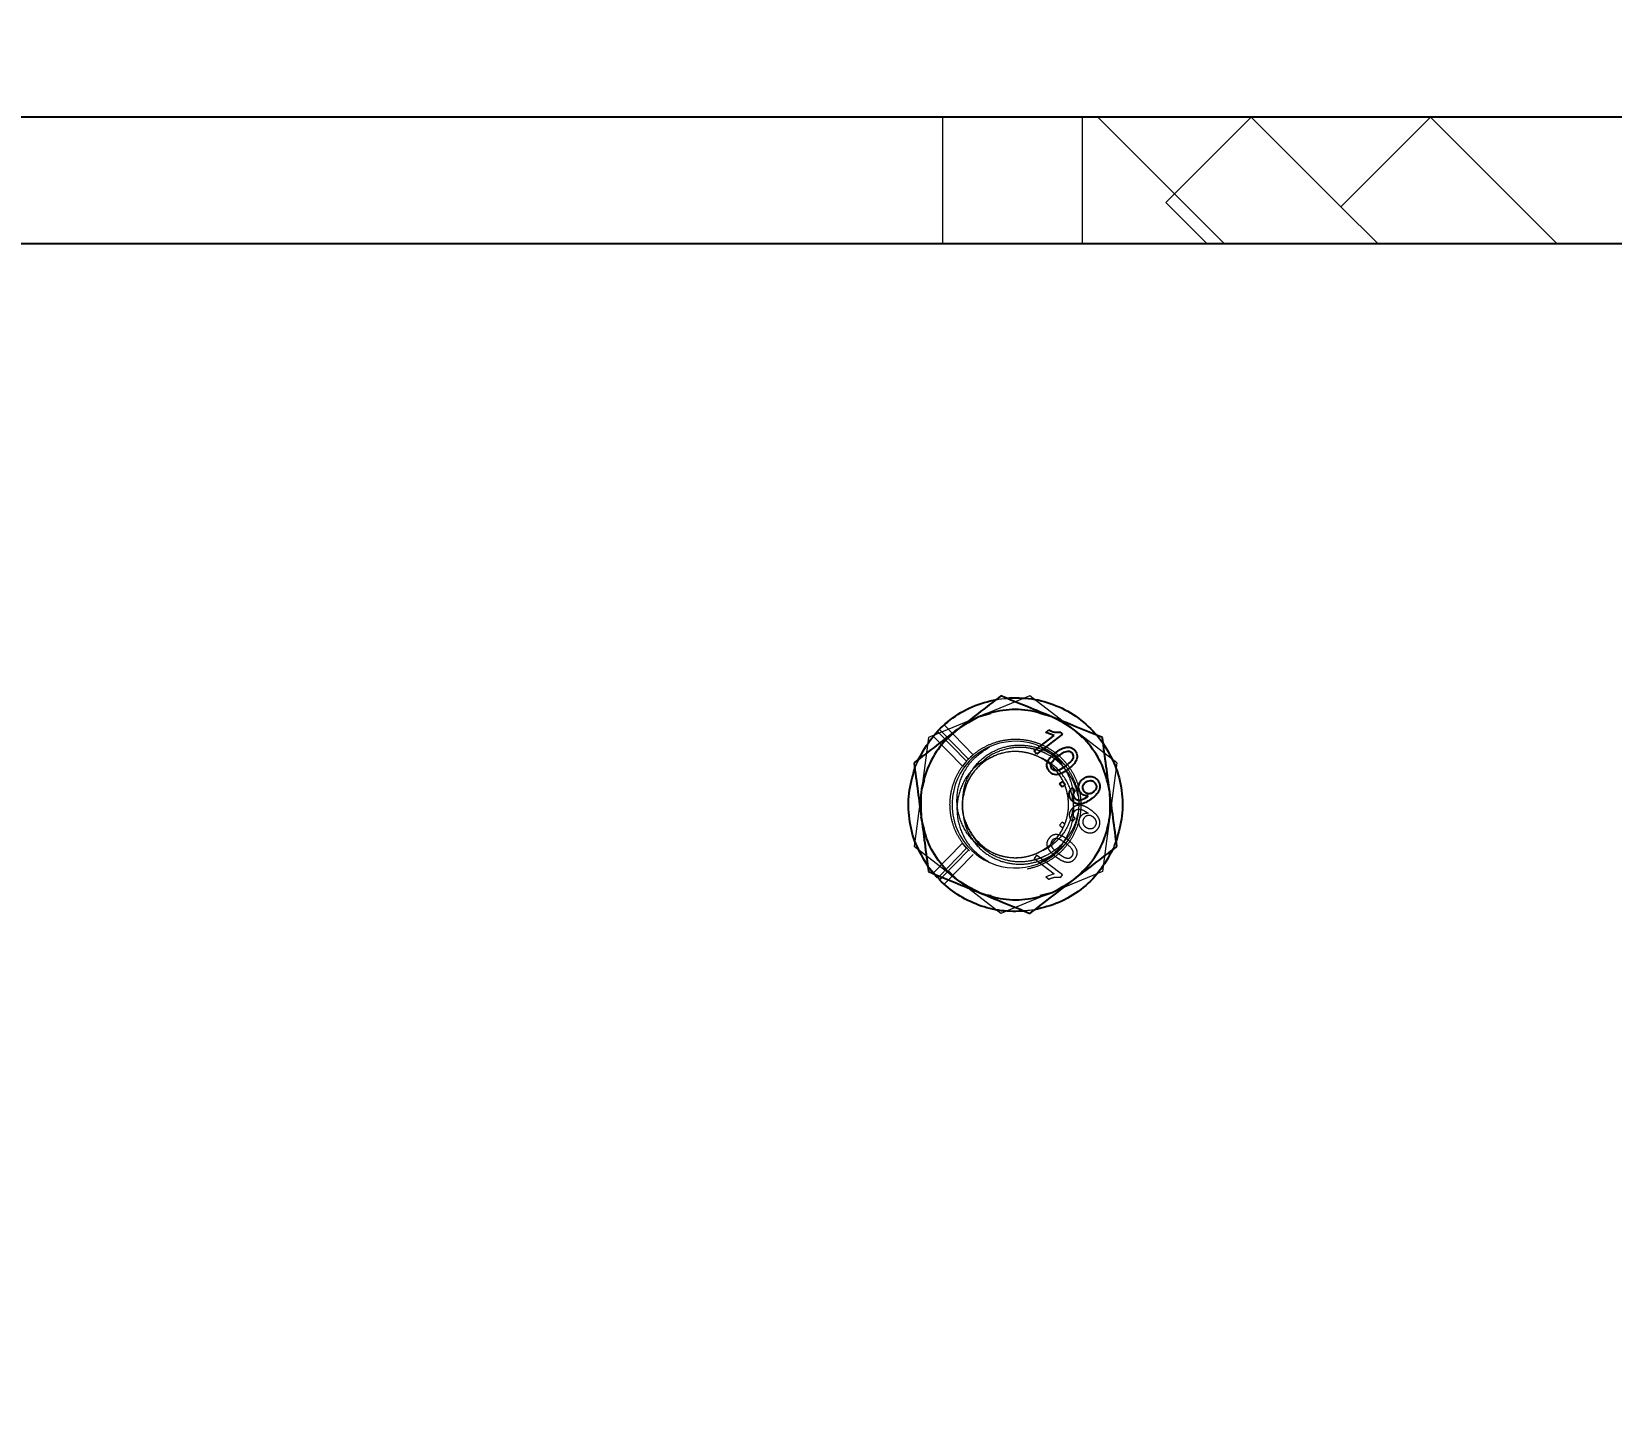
# Model space of a CAD drawing. Header units: millimetres. Extents: x 861 to 27901, y 673 to 17923.
# Drawn here: x 10244.9 to 10442.6, y 6956.2 to 7128.1 of the extents above; entities that cross this region are included whole.
import ezdxf

# ---------------------------------------------------------------- set-up
doc = ezdxf.new("R2010")
doc.units = ezdxf.units.MM
doc.header["$LTSCALE"] = 33.3
doc.linetypes.add('HIDDEN', pattern=[1.905, 1.27, -0.635])
doc.layers.add('CAPA_1', color=7, linetype='Continuous')
doc.styles.add('SLDTEXTSTYLE0', font='TXT', dxfattribs={"width": 0.75})
doc.dimstyles.new('SLDDIMSTYLE0', dxfattribs={"dimtxt": 66.6, "dimasz": 66.6, "dimexe": 0, "dimexo": 0.0625, "dimgap": 16.65, "dimtad": 2, "dimdec": 0, "dimlfac": 1.261261, "dimrnd": 1e-09, "dimzin": 12, "dimdsep": 46, "dimtxsty": 'SLDTEXTSTYLE0', "dimsah": 1, "dimcen": 0.09, "dimadec": 0, "dimazin": 3, "dimtfac": 1, "dimtdec": 0, "dimtofl": 0, "dimtmove": 0, "dimatfit": 3, "dimfxl": 1, "dimfrac": 2, "dimtolj": 1, "dimtzin": 12, "dimarcsym": 0})

# ---------------------------------------------------------------- blocks, each defined once
blk = doc.blocks.new('_D_14')
at = {"layer": 'CAPA_1', "transparency": 16777216}
for p, q in [((9780.88, 6954.54), (9780.88, 7862.55)), ((10855.14, 5883.49), (10855.14, 7862.55)), ((9780.88, 7829.25), (10855.14, 7829.25))]:
    blk.add_line(p, q, dxfattribs=at)
for points in [[(9780.88, 7829.25), (9847.48, 7819.01), (9847.48, 7839.5)], [(10855.14, 7829.25), (10788.54, 7839.5), (10788.54, 7819.01)]]:
    blk.add_solid(points, dxfattribs=at)
at = {"layer": 'CAPA_1', "transparency": 16777216, "insert": (10219.59, 7915.1), "char_height": 66.6, "attachment_point": 1, "style": 'SLDTEXTSTYLE0'}
blk.add_mtext('1355', dxfattribs=at)

msp = doc.modelspace()

# ---------------------------------------------------------------- linework, layer by layer
at = {"color": 7, "linetype": 'Continuous', "lineweight": 25}
for p, q in [((10899.41, 7117.37), (10066.31, 7117.37)), ((10629.24, 7101.52), (10082.17, 7101.52)), ((10370.32, 7038.08), (10372.83, 7040.01)), ((10373.86, 7040.15), (10370.64, 7037.67)), ((10371.78, 7040.39), (10372.16, 7040.69)), ((10372.83, 7040.01), (10371.78, 7040.39)), ((10373.66, 7040.42), (10373.86, 7040.15)), ((10370.64, 7037.67), (10370.32, 7038.08)), ((10373.5, 7033.94), (10373.92, 7034.26)), ((10373.82, 7033.53), (10373.5, 7033.94)), ((10374.23, 7033.85), (10373.82, 7033.53)), ((10373.92, 7034.26), (10374.23, 7033.85)), ((10375.12, 7033.47), (10375.48, 7033.09)), ((10377.03, 7032.37), (10377.11, 7032.44)), ((10358.24, 7022.18), (10357.71, 7022.78)), ((10358.24, 7022.18), (10358.47, 7022.41)), ((10358.48, 7021.93), (10358.81, 7022.27))]:
    msp.add_line(p, q, dxfattribs=at)
at = {"color": 1, "linetype": 'HIDDEN', "lineweight": 18}
for p, q in [((10358.88, 7117.37), (10358.88, 7101.52)), ((10376.32, 7117.37), (10376.32, 7101.52)), ((10378.3, 7117.37), (10394.16, 7101.52)), ((10397.5, 7117.37), (10386.82, 7106.69)), ((10408.71, 7106.16), (10397.5, 7117.37)), ((10408.71, 7106.16), (10419.93, 7117.37)), ((10435.78, 7101.52), (10419.93, 7117.37)), ((10386.82, 7106.69), (10392, 7101.52)), ((10413.36, 7101.52), (10408.71, 7106.16)), ((10369.81, 7044.96), (10357.11, 7039.73)), ((10365.02, 7044.34), (10365.89, 7044.56)), ((10365.61, 7044.52), (10366.85, 7044.69)), ((10366.15, 7044.59), (10367.49, 7044.67)), ((10380.69, 7036.58), (10369.81, 7044.96)), ((10359.06, 7041.32), (10359.53, 7041.66)), ((10363.46, 7042.34), (10362.1, 7041.56)), ((10363.46, 7042.34), (10364.94, 7042.74)), ((10371.05, 7042.74), (10372.54, 7042.33)), ((10357.11, 7039.73), (10355.3, 7026.11)), ((10357.71, 7039.92), (10361.37, 7036.17)), ((10357.87, 7040.04), (10358.24, 7040.52)), ((10358.24, 7040.52), (10361.88, 7036.8)), ((10358.48, 7040.76), (10359.06, 7041.32)), ((10362.11, 7037.04), (10358.48, 7040.76)), ((10362.69, 7037.59), (10359.06, 7041.32)), ((10360.66, 7040.68), (10359.66, 7039.69)), ((10375.25, 7040.77), (10376.33, 7039.69)), ((10378, 7040.2), (10379.11, 7038.75)), ((10378.21, 7040), (10378.97, 7039.01)), ((10355.57, 7036.29), (10356.2, 7037.56)), ((10362.69, 7037.59), (10362.11, 7037.04)), ((10362.83, 7037.69), (10362.69, 7037.59)), ((10365.61, 7037.55), (10365.45, 7037.47)), ((10355.26, 7035.31), (10355.48, 7036.07)), ((10355.39, 7035.87), (10355.87, 7037.02)), ((10361.88, 7036.8), (10361.38, 7036.12)), ((10380.69, 7036.58), (10378.88, 7022.97)), ((10356.6, 7034.4), (10356.21, 7032.92)), ((10379.38, 7034.4), (10379.78, 7032.9)), ((10356.6, 7028.3), (10356.21, 7029.8)), ((10375.65, 7029.44), (10375.85, 7030.32)), ((10377.03, 7030.32), (10377.11, 7030.26)), ((10379.78, 7029.78), (10379.38, 7028.3)), ((10373.82, 7029.17), (10373.5, 7028.76)), ((10373.5, 7028.76), (10373.92, 7028.44)), ((10374.23, 7028.85), (10373.82, 7029.17)), ((10375.12, 7029.23), (10375.48, 7029.61)), ((10366.18, 7017.74), (10355.3, 7026.11)), ((10357.71, 7022.78), (10361.37, 7026.53)), ((10358.47, 7022.41), (10361.88, 7025.9)), ((10361.34, 7026.58), (10362.23, 7025.55)), ((10361.88, 7025.9), (10361.37, 7026.53)), ((10362.62, 7027.52), (10363, 7027)), ((10380.22, 7025.92), (10379.79, 7025.15)), ((10380.59, 7026.83), (10380.12, 7025.67)), ((10380.74, 7027.45), (10380.32, 7026.16)), ((10358.55, 7021.88), (10356.99, 7023.73)), ((10362.11, 7025.65), (10358.81, 7022.27)), ((10362.69, 7025.1), (10359.06, 7021.38)), ((10370.64, 7025.03), (10370.32, 7024.62)), ((10370.32, 7024.62), (10372.83, 7022.68)), ((10373.86, 7022.55), (10370.64, 7025.03)), ((10357.71, 7022.78), (10357.02, 7023.69)), ((10360.74, 7021.92), (10359.66, 7023.01)), ((10378.88, 7022.97), (10366.18, 7017.74)), ((10372.83, 7022.68), (10371.78, 7022.3)), ((10371.78, 7022.3), (10372.16, 7022.01)), ((10373.66, 7022.28), (10373.86, 7022.55)), ((10372.53, 7020.35), (10371.05, 7019.96)), ((10370.45, 7018.2), (10368.62, 7018.02)), ((10370.38, 7018.18), (10369.14, 7018.01))]:
    msp.add_line(p, q, dxfattribs=at)
msp.add_arc((10367.99, 7031.35), 7.93, 37.5876, 307.5876, dxfattribs=at)
at = {"color": 7, "linetype": 'Continuous', "lineweight": 25}
for points in [[(10355.87, 7037.02), (10356.39, 7037.96), (10357.42, 7039.82), (10359.76, 7042.05), (10362.51, 7043.74), (10364.58, 7044.26), (10365.61, 7044.52)], [(10366.85, 7044.69), (10367.91, 7044.71), (10370.05, 7044.74), (10373.14, 7043.83), (10375.98, 7042.3), (10377.47, 7040.77), (10378.21, 7040)], [(10372.53, 7042.34), (10371.54, 7042.67), (10369.56, 7043.31), (10366.41, 7043.26), (10363.35, 7042.49), (10361.61, 7041.34), (10360.74, 7040.77)], [(10379.78, 7032.92), (10379.57, 7033.94), (10379.14, 7035.98), (10377.51, 7038.68), (10375.32, 7040.94), (10373.46, 7041.87), (10372.53, 7042.34)], [(10360.74, 7040.77), (10359.96, 7040.08), (10358.41, 7038.69), (10356.89, 7035.93), (10356.03, 7032.9), (10356.15, 7030.82), (10356.21, 7029.78)], [(10378.97, 7039.01), (10379.52, 7038.1), (10380.62, 7036.27), (10381.37, 7033.13), (10381.47, 7029.91), (10380.89, 7027.85), (10380.59, 7026.83)], [(10357.02, 7023.69), (10356.47, 7024.6), (10355.37, 7026.43), (10354.61, 7029.57), (10354.52, 7032.79), (10355.1, 7034.84), (10355.39, 7035.87)], [(10375.25, 7021.92), (10376.02, 7022.62), (10377.57, 7024.01), (10379.1, 7026.77), (10379.96, 7029.8), (10379.84, 7031.88), (10379.78, 7032.92)], [(10363.46, 7020.35), (10362.53, 7020.82), (10360.67, 7021.76), (10358.47, 7024.02), (10356.85, 7026.72), (10356.42, 7028.76), (10356.21, 7029.78)], [(10380.12, 7025.67), (10379.6, 7024.74), (10378.57, 7022.87), (10376.23, 7020.65), (10373.48, 7018.96), (10371.41, 7018.44), (10370.38, 7018.18)], [(10369.14, 7018.01), (10368.16, 7017.99), (10366.2, 7017.94), (10363.34, 7018.7), (10360.67, 7019.98), (10359.21, 7021.28), (10358.48, 7021.93)], [(10363.46, 7020.35), (10364.45, 7020.03), (10366.43, 7019.38), (10369.58, 7019.44), (10372.64, 7020.21), (10374.38, 7021.35), (10375.25, 7021.92)]]:
    msp.add_open_spline(points, degree=3, dxfattribs=at)
for points, knots in [([(10366.18, 7044.96), (10365.23, 7044.23), (10363.44, 7042.86), (10361.6, 7041.44), (10360.74, 7040.77)], [0, 0, 0, 0, 0.5327709, 1, 1, 1, 1]), ([(10372.53, 7042.34), (10371.52, 7042.76), (10369.37, 7043.64), (10367.29, 7044.5), (10366.18, 7044.96)], [0, 0, 0, 0, 0.467229, 1, 1, 1, 1]), ([(10378.88, 7039.73), (10377.77, 7040.18), (10375.68, 7041.04), (10373.53, 7041.93), (10372.53, 7042.34)], [0, 0, 0, 0, 0.532771, 1, 1, 1, 1]), ([(10360.74, 7040.77), (10359.88, 7040.11), (10358.03, 7038.69), (10356.25, 7037.32), (10355.3, 7036.58)], [0, 0, 0, 0, 0.4672291, 1, 1, 1, 1]), ([(10372.16, 7040.69), (10372.4, 7040.58), (10372.88, 7040.38), (10373.4, 7040.4), (10373.66, 7040.42)], [0, 0, 0, 0, 0.500866, 1, 1, 1, 1]), ([(10379.78, 7032.92), (10379.64, 7034), (10379.33, 7036.3), (10379.03, 7038.54), (10378.88, 7039.73)], [0, 0, 0, 0, 0.467229, 1, 1, 1, 1]), ([(10371.94, 7036.52), (10372, 7036.66), (10372.1, 7036.93), (10372.47, 7037.39), (10372.8, 7037.67), (10373.02, 7037.86)], [0, 0, 0, 0, 0.249754, 0.499871, 1, 1, 1, 1]), ([(10373.02, 7037.86), (10373.21, 7037.99), (10373.58, 7038.26), (10374.12, 7038.51), (10374.58, 7038.57), (10374.92, 7038.51), (10375.23, 7038.34), (10375.38, 7038.17), (10375.46, 7038.08)], [0, 0, 0, 0, 0.2504817, 0.5003456, 0.6317049, 0.7502211, 0.8749867, 1, 1, 1, 1]), ([(10373.34, 7037.44), (10373.53, 7037.58), (10373.8, 7037.77), (10374.2, 7037.99), (10374.42, 7038.03), (10374.53, 7038.06)], [0, 0, 0, 0, 0.500372, 0.750515, 1, 1, 1, 1]), ([(10375.08, 7037.8), (10375.12, 7037.73), (10375.21, 7037.59), (10375.23, 7037.33), (10375.17, 7037.09), (10374.89, 7036.67), (10374.56, 7036.41), (10374.3, 7036.2)], [0, 0, 0, 0, 0.124745, 0.249484, 0.374471, 0.499648, 1, 1, 1, 1]), ([(10374.53, 7038.06), (10374.58, 7038.06), (10374.69, 7038.05), (10374.84, 7038), (10374.98, 7037.92), (10375.04, 7037.84), (10375.08, 7037.8)], [0, 0, 0, 0, 0.250158, 0.500156, 0.750032, 1, 1, 1, 1]), ([(10375.46, 7038.08), (10375.52, 7037.98), (10375.65, 7037.79), (10375.74, 7037.45), (10375.71, 7037.1), (10375.41, 7036.47), (10374.97, 7036.09), (10374.62, 7035.79)], [0, 0, 0, 0, 0.125373, 0.250644, 0.375698, 0.501113, 1, 1, 1, 1]), ([(10355.3, 7036.58), (10355.46, 7035.4), (10355.75, 7033.16), (10356.06, 7030.86), (10356.21, 7029.78)], [0, 0, 0, 0, 0.532771, 1, 1, 1, 1]), ([(10372.19, 7035.56), (10372.09, 7035.71), (10371.95, 7035.93), (10371.91, 7036.23), (10371.92, 7036.4), (10371.93, 7036.48), (10371.94, 7036.52)], [0, 0, 0, 0, 0.498795, 0.749148, 0.874576, 1, 1, 1, 1]), ([(10374.62, 7035.79), (10374.43, 7035.65), (10374.06, 7035.38), (10373.53, 7035.14), (10373.07, 7035.08), (10372.72, 7035.13), (10372.41, 7035.3), (10372.26, 7035.48), (10372.19, 7035.56)], [0, 0, 0, 0, 0.250476, 0.500347, 0.625768, 0.750176, 0.87497, 1, 1, 1, 1]), ([(10372.56, 7035.85), (10372.52, 7035.92), (10372.43, 7036.06), (10372.42, 7036.32), (10372.48, 7036.56), (10372.76, 7036.98), (10373.08, 7037.24), (10373.34, 7037.44)], [0, 0, 0, 0, 0.124696, 0.249462, 0.374432, 0.499637, 1, 1, 1, 1]), ([(10374.3, 7036.2), (10374.03, 7036), (10373.7, 7035.75), (10373.23, 7035.59), (10372.98, 7035.6), (10372.73, 7035.67), (10372.62, 7035.79), (10372.56, 7035.85)], [0, 0, 0, 0, 0.50041, 0.625613, 0.75058, 0.875344, 1, 1, 1, 1]), ([(10376.12, 7032.85), (10376.07, 7032.92), (10375.98, 7033.05), (10375.9, 7033.29), (10375.88, 7033.53), (10375.91, 7033.77), (10375.98, 7034.01), (10376.15, 7034.3), (10376.33, 7034.46), (10376.45, 7034.57)], [0, 0, 0, 0, 0.125074, 0.250064, 0.373261, 0.500199, 0.624296, 0.750369, 1, 1, 1, 1]), ([(10376.59, 7033.01), (10376.53, 7033.1), (10376.44, 7033.24), (10376.4, 7033.45), (10376.41, 7033.61), (10376.45, 7033.76), (10376.55, 7033.96), (10376.67, 7034.06), (10376.75, 7034.14)], [0, 0, 0, 0, 0.249521, 0.373851, 0.499889, 0.624096, 0.750315, 1, 1, 1, 1]), ([(10376.45, 7034.57), (10376.6, 7034.66), (10376.82, 7034.81), (10377.15, 7034.89), (10377.41, 7034.89), (10377.67, 7034.85), (10377.99, 7034.72), (10378.17, 7034.53), (10378.29, 7034.4)], [0, 0, 0, 0, 0.2498689, 0.3764535, 0.5003477, 0.6272386, 0.7508241, 1, 1, 1, 1]), ([(10376.75, 7034.14), (10376.85, 7034.2), (10377.04, 7034.33), (10377.33, 7034.37), (10377.55, 7034.34), (10377.77, 7034.26), (10377.88, 7034.14), (10377.96, 7034.05)], [0, 0, 0, 0, 0.2502504, 0.4998418, 0.6295763, 0.7506654, 1, 1, 1, 1]), ([(10378.29, 7034.4), (10378.35, 7034.31), (10378.47, 7034.12), (10378.56, 7033.79), (10378.56, 7033.45), (10378.43, 7033.01), (10378.09, 7032.55), (10377.74, 7032.27), (10377.57, 7032.13)], [0, 0, 0, 0, 0.125064, 0.25009, 0.37511, 0.500169, 0.749441, 1, 1, 1, 1]), ([(10377.96, 7034.05), (10378.02, 7033.96), (10378.11, 7033.82), (10378.13, 7033.6), (10378.11, 7033.44), (10378.06, 7033.28), (10377.94, 7033.1), (10377.82, 7032.99), (10377.74, 7032.92)], [0, 0, 0, 0, 0.2490169, 0.3721384, 0.4993655, 0.6235619, 0.7498927, 1, 1, 1, 1]), ([(10374.98, 7031.94), (10374.9, 7032.06), (10374.78, 7032.24), (10374.72, 7032.52), (10374.72, 7032.81), (10374.83, 7033.15), (10375.02, 7033.37), (10375.12, 7033.47)], [0, 0, 0, 0, 0.249859, 0.375718, 0.500481, 0.749846, 1, 1, 1, 1]), ([(10377.57, 7032.13), (10377.37, 7031.99), (10376.98, 7031.7), (10376.4, 7031.45), (10375.91, 7031.41), (10375.55, 7031.49), (10375.22, 7031.67), (10375.06, 7031.85), (10374.98, 7031.94)], [0, 0, 0, 0, 0.250485, 0.500119, 0.627899, 0.750092, 0.874994, 1, 1, 1, 1]), ([(10375.48, 7033.09), (10375.42, 7033.02), (10375.31, 7032.89), (10375.23, 7032.7), (10375.22, 7032.55), (10375.25, 7032.42), (10375.29, 7032.31), (10375.34, 7032.24), (10375.36, 7032.21)], [0, 0, 0, 0, 0.276477, 0.499318, 0.623718, 0.749496, 0.874756, 1, 1, 1, 1]), ([(10375.36, 7032.21), (10375.42, 7032.15), (10375.52, 7032.03), (10375.74, 7031.93), (10375.97, 7031.89), (10376.44, 7031.99), (10376.77, 7032.21), (10377.03, 7032.37)], [0, 0, 0, 0, 0.125207, 0.25031, 0.375339, 0.50062, 1, 1, 1, 1]), ([(10377.11, 7032.44), (10377.02, 7032.43), (10376.83, 7032.43), (10376.56, 7032.51), (10376.31, 7032.64), (10376.18, 7032.78), (10376.12, 7032.85)], [0, 0, 0, 0, 0.248943, 0.49945, 0.750285, 1, 1, 1, 1]), ([(10377.74, 7032.92), (10377.65, 7032.86), (10377.51, 7032.77), (10377.3, 7032.71), (10377.14, 7032.7), (10376.98, 7032.73), (10376.78, 7032.81), (10376.66, 7032.93), (10376.59, 7033.01)], [0, 0, 0, 0, 0.249976, 0.378222, 0.500342, 0.627452, 0.750811, 1, 1, 1, 1]), ([(10380.69, 7026.11), (10380.53, 7027.3), (10380.23, 7029.54), (10379.93, 7031.84), (10379.78, 7032.92)], [0, 0, 0, 0, 0.532771, 1, 1, 1, 1]), ([(10356.21, 7029.78), (10356.35, 7028.7), (10356.66, 7026.39), (10356.95, 7024.16), (10357.11, 7022.97)], [0, 0, 0, 0, 0.467229, 1, 1, 1, 1]), ([(10375.25, 7021.92), (10376.11, 7022.59), (10377.95, 7024.01), (10379.74, 7025.38), (10380.69, 7026.11)], [0, 0, 0, 0, 0.467229, 1, 1, 1, 1]), ([(10357.11, 7022.97), (10358.22, 7022.51), (10360.3, 7021.66), (10362.45, 7020.77), (10363.46, 7020.35)], [0, 0, 0, 0, 0.532771, 1, 1, 1, 1]), ([(10369.81, 7017.74), (10370.76, 7018.47), (10372.54, 7019.84), (10374.39, 7021.26), (10375.25, 7021.92)], [0, 0, 0, 0, 0.532771, 1, 1, 1, 1]), ([(10363.46, 7020.35), (10364.46, 7019.94), (10366.62, 7019.05), (10368.7, 7018.19), (10369.81, 7017.74)], [0, 0, 0, 0, 0.467229, 1, 1, 1, 1])]:
    msp.add_open_spline(points, degree=3, knots=knots, dxfattribs=at)
at = {"color": 1, "linetype": 'HIDDEN', "lineweight": 18}
for points in [[(10361.37, 7026.53), (10361.09, 7026.97), (10360.52, 7027.85), (10360, 7029.35), (10359.76, 7030.91), (10359.83, 7032.49), (10360.2, 7034.02), (10360.85, 7035.46), (10361.77, 7036.75), (10362.91, 7037.84), (10364.25, 7038.69), (10365.72, 7039.27), (10367.27, 7039.56), (10368.85, 7039.55), (10370.4, 7039.23), (10371.86, 7038.63), (10373.17, 7037.76), (10374.3, 7036.65), (10375.2, 7035.35), (10375.83, 7033.9), (10376.17, 7032.36), (10376.21, 7030.78), (10375.96, 7029.22), (10375.4, 7027.74), (10374.58, 7026.4), (10373.51, 7025.23), (10372.24, 7024.29), (10370.82, 7023.61), (10369.29, 7023.21), (10367.71, 7023.11), (10366.15, 7023.32), (10364.65, 7023.82), (10363.26, 7024.58), (10362.49, 7025.3), (10362.11, 7025.65)], [(10362.73, 7027.3), (10362.28, 7028.05), (10361.38, 7029.55), (10361.25, 7032.24), (10362.08, 7034.74), (10363.84, 7036.75), (10366.22, 7037.93), (10368.87, 7038.11), (10371.39, 7037.26), (10373.39, 7035.51), (10374.57, 7033.12), (10374.75, 7030.47), (10373.9, 7027.95), (10372.15, 7025.95), (10369.76, 7024.77), (10367.12, 7024.6), (10364.56, 7025.41), (10363.34, 7026.67), (10362.73, 7027.3)], [(10374.28, 7036.19), (10374.57, 7035.75), (10375.16, 7034.89), (10375.69, 7033.42), (10375.97, 7031.87), (10375.89, 7030.83), (10375.85, 7030.31)], [(10362.73, 7027.3), (10362.48, 7027.66), (10361.99, 7028.38), (10361.54, 7029.62), (10361.31, 7030.91), (10361.38, 7031.78), (10361.41, 7032.22)]]:
    msp.add_open_spline(points, degree=3, dxfattribs=at)
for points, knots in [([(10364.36, 7025.79), (10364.01, 7025.95), (10362.88, 7026.47), (10361.56, 7028.18), (10360.64, 7030.55), (10360.63, 7033.11), (10361.39, 7035.29), (10362.73, 7037.23), (10364, 7038.08), (10364.76, 7038.59)], [0, 0, 0, 0, 0.073226, 0.23471, 0.3941, 0.554574, 0.712039, 0.827456, 1, 1, 1, 1]), ([(10361.41, 7032.22), (10361.46, 7032.68), (10361.56, 7033.6), (10362.17, 7035.17), (10363.29, 7036.74), (10365.03, 7038.03), (10367.01, 7038.74), (10369.11, 7038.88), (10371.17, 7038.42), (10372.95, 7037.5), (10373.86, 7036.59), (10374.28, 7036.19)], [0, 0, 0, 0, 0.081677, 0.161349, 0.291035, 0.413148, 0.534221, 0.654765, 0.776346, 0.898839, 1, 1, 1, 1]), ([(10362.73, 7027.3), (10362.93, 7027.06), (10363.41, 7026.48), (10364.12, 7025.93), (10364.77, 7025.53), (10365.23, 7025.3), (10365.81, 7025.06), (10366.25, 7024.94), (10366.49, 7024.88), (10366.49, 7024.88), (10366.49, 7024.88), (10366.5, 7024.88), (10366.5, 7024.88), (10366.5, 7024.88), (10366.51, 7024.88), (10366.52, 7024.87), (10366.55, 7024.87), (10366.62, 7024.85), (10366.83, 7024.81), (10367.54, 7024.69), (10368.36, 7024.69), (10369.14, 7024.8), (10369.6, 7024.9), (10370.1, 7025.04), (10370.55, 7025.21), (10370.82, 7025.34), (10371.09, 7025.47), (10371.44, 7025.66), (10371.91, 7025.98), (10372.36, 7026.33), (10372.75, 7026.71), (10373.13, 7027.13), (10373.52, 7027.65), (10373.82, 7028.15), (10373.99, 7028.49), (10374.12, 7028.77), (10374.26, 7029.14), (10374.43, 7029.68), (10374.55, 7030.24), (10374.63, 7030.84), (10374.64, 7031.44), (10374.61, 7031.99), (10374.55, 7032.46), (10374.48, 7032.8), (10374.43, 7033), (10374.36, 7033.25), (10374.24, 7033.62), (10374.04, 7034.12), (10373.82, 7034.55), (10373.61, 7034.91), (10373.26, 7035.41), (10372.72, 7036.06), (10371.92, 7036.74), (10371.14, 7037.22), (10370.41, 7037.55), (10369.71, 7037.78), (10369.01, 7037.92), (10368.29, 7038), (10367.06, 7037.99), (10365.3, 7037.57), (10363.38, 7036.29), (10361.94, 7034.45), (10361.59, 7032.96), (10361.41, 7032.22)], [0, 0, 0, 0, 0.025018, 0.062505, 0.073457, 0.087536, 0.104741, 0.12507, 0.12508, 0.125088, 0.125103, 0.125129, 0.125176, 0.125264, 0.125429, 0.125753, 0.126422, 0.127908, 0.131491, 0.144058, 0.187539, 0.197474, 0.209566, 0.225509, 0.240805, 0.248969, 0.250106, 0.265748, 0.281391, 0.297034, 0.312676, 0.325838, 0.344007, 0.365974, 0.374124, 0.375253, 0.390902, 0.40655, 0.422199, 0.437847, 0.456199, 0.471384, 0.483402, 0.495485, 0.499868, 0.500438, 0.516867, 0.531646, 0.544773, 0.556248, 0.566071, 0.595236, 0.625559, 0.651348, 0.670843, 0.691621, 0.711565, 0.729804, 0.750654, 0.81299, 0.875327, 0.937663, 1, 1, 1, 1]), ([(10375.85, 7032.39), (10375.76, 7032.76), (10375.58, 7033.5), (10375.15, 7034.44), (10374.64, 7035.28), (10374.06, 7036.03), (10373.13, 7036.95), (10372.15, 7037.59), (10371.29, 7037.97), (10370.81, 7038.15), (10370.29, 7038.3), (10369.27, 7038.52), (10367.73, 7038.56), (10365.79, 7038.05), (10364.22, 7037.18), (10363.54, 7036.33), (10363.28, 7036.02)], [0, 0, 0, 0, 0.069953, 0.139917, 0.190193, 0.248551, 0.31488, 0.430247, 0.459214, 0.488206, 0.524206, 0.559732, 0.679274, 0.802425, 0.926677, 1, 1, 1, 1]), ([(10370.84, 7038.75), (10371.67, 7038.25), (10373.08, 7037.41), (10374.56, 7035.33), (10375.28, 7033.34), (10375.26, 7031.95), (10375.25, 7031.45)], [0, 0, 0, 0, 0.314695, 0.54128, 0.834453, 1, 1, 1, 1]), ([(10365.16, 7037.32), (10364.53, 7037.04), (10363.11, 7036.43), (10361.55, 7034.53), (10360.64, 7032.15), (10360.63, 7029.59), (10361.39, 7027.41), (10362.73, 7025.46), (10364, 7024.62), (10364.76, 7024.11)], [0, 0, 0, 0, 0.123454, 0.276186, 0.426937, 0.578714, 0.727646, 0.836807, 1, 1, 1, 1]), ([(10370.84, 7023.95), (10371.67, 7024.44), (10373.08, 7025.29), (10374.57, 7027.37), (10375.26, 7029.42), (10375.33, 7031.72), (10374.73, 7033.98), (10373.41, 7035.78), (10371.96, 7036.88), (10371.12, 7037.24), (10370.7, 7037.41)], [0, 0, 0, 0, 0.165815, 0.285204, 0.439678, 0.538055, 0.684865, 0.841009, 0.920503, 1, 1, 1, 1]), ([(10361.41, 7030.48), (10361.46, 7030.01), (10361.56, 7029.09), (10362.17, 7027.53), (10363.29, 7025.96), (10365.03, 7024.67), (10367.01, 7023.96), (10369.11, 7023.82), (10371.17, 7024.28), (10372.95, 7025.2), (10373.86, 7026.1), (10374.28, 7026.51)], [0, 0, 0, 0, 0.081677, 0.161349, 0.291035, 0.413148, 0.534221, 0.654764, 0.776345, 0.898838, 1, 1, 1, 1]), ([(10375.85, 7030.31), (10375.76, 7029.94), (10375.58, 7029.2), (10375.15, 7028.25), (10374.64, 7027.42), (10374.06, 7026.66), (10373.13, 7025.75), (10372.15, 7025.11), (10371.29, 7024.73), (10370.81, 7024.55), (10370.29, 7024.39), (10369.27, 7024.18), (10367.73, 7024.14), (10365.78, 7024.64), (10363.99, 7025.69), (10363.15, 7026.76), (10362.73, 7027.3)], [0, 0, 0, 0, 0.066556, 0.133122, 0.180956, 0.23648, 0.299587, 0.409351, 0.436911, 0.464495, 0.498747, 0.532548, 0.646284, 0.763454, 0.881671, 1, 1, 1, 1]), ([(10375.25, 7031.24), (10375.1, 7030.42), (10374.77, 7028.71), (10373.4, 7026.92), (10371.96, 7025.81), (10371.12, 7025.46), (10370.7, 7025.29)], [0, 0, 0, 0, 0.315902, 0.654861, 0.827426, 1, 1, 1, 1]), ([(10375.85, 7030.31), (10375.76, 7029.8), (10375.56, 7028.78), (10375.07, 7027.72), (10374.66, 7027.05), (10374.44, 7026.73), (10374.21, 7026.42), (10374.01, 7026.18), (10373.82, 7025.97), (10373.47, 7025.59), (10373.11, 7025.3), (10372.83, 7025.07)], [0, 0, 0, 0, 0.249952, 0.499906, 0.562471, 0.625034, 0.687596, 0.750157, 0.77567, 0.825835, 1, 1, 1, 1]), ([(10374.98, 7030.76), (10374.9, 7030.64), (10374.78, 7030.46), (10374.72, 7030.18), (10374.72, 7029.89), (10374.83, 7029.54), (10375.02, 7029.33), (10375.12, 7029.23)], [0, 0, 0, 0, 0.249859, 0.375956, 0.500482, 0.749847, 1, 1, 1, 1]), ([(10377.57, 7030.57), (10377.37, 7030.71), (10376.98, 7031), (10376.4, 7031.25), (10375.91, 7031.29), (10375.55, 7031.21), (10375.22, 7031.03), (10375.06, 7030.85), (10374.98, 7030.76)], [0, 0, 0, 0, 0.250485, 0.500118, 0.62804, 0.750092, 0.874994, 1, 1, 1, 1]), ([(10375.48, 7029.61), (10375.42, 7029.68), (10375.31, 7029.8), (10375.23, 7030), (10375.22, 7030.15), (10375.25, 7030.32), (10375.32, 7030.42), (10375.36, 7030.49)], [0, 0, 0, 0, 0.2770743, 0.499914, 0.6248343, 0.7503808, 1, 1, 1, 1]), ([(10375.36, 7030.49), (10375.42, 7030.55), (10375.52, 7030.67), (10375.74, 7030.77), (10375.97, 7030.81), (10376.44, 7030.7), (10376.77, 7030.49), (10377.03, 7030.32)], [0, 0, 0, 0, 0.125207, 0.25031, 0.375339, 0.50062, 1, 1, 1, 1]), ([(10376.12, 7029.85), (10376.1, 7029.81), (10376.05, 7029.75), (10375.97, 7029.6), (10375.9, 7029.41), (10375.88, 7029.17), (10375.91, 7028.92), (10375.98, 7028.69), (10376.15, 7028.4), (10376.33, 7028.24), (10376.45, 7028.13)], [0, 0, 0, 0, 0.062611, 0.125226, 0.250194, 0.373586, 0.500286, 0.62458, 0.750412, 1, 1, 1, 1]), ([(10377.11, 7030.26), (10377.02, 7030.26), (10376.83, 7030.27), (10376.56, 7030.19), (10376.31, 7030.06), (10376.18, 7029.92), (10376.12, 7029.85)], [0, 0, 0, 0, 0.24954, 0.50198, 0.751372, 1, 1, 1, 1]), ([(10376.59, 7029.69), (10376.53, 7029.6), (10376.44, 7029.46), (10376.4, 7029.25), (10376.41, 7029.09), (10376.45, 7028.93), (10376.55, 7028.74), (10376.67, 7028.63), (10376.75, 7028.56)], [0, 0, 0, 0, 0.24952, 0.373528, 0.499888, 0.62379, 0.750316, 1, 1, 1, 1]), ([(10377.74, 7029.78), (10377.65, 7029.84), (10377.51, 7029.93), (10377.3, 7029.99), (10377.14, 7030), (10376.98, 7029.97), (10376.78, 7029.89), (10376.66, 7029.77), (10376.59, 7029.69)], [0, 0, 0, 0, 0.249977, 0.377915, 0.500342, 0.627106, 0.750811, 1, 1, 1, 1]), ([(10378.29, 7028.3), (10378.35, 7028.39), (10378.47, 7028.58), (10378.56, 7028.91), (10378.56, 7029.25), (10378.43, 7029.68), (10378.09, 7030.15), (10377.74, 7030.43), (10377.57, 7030.57)], [0, 0, 0, 0, 0.1250636, 0.2500896, 0.37511, 0.5001694, 0.749441, 1, 1, 1, 1]), ([(10377.96, 7028.65), (10378.02, 7028.74), (10378.11, 7028.88), (10378.13, 7029.1), (10378.11, 7029.26), (10378.06, 7029.41), (10377.94, 7029.6), (10377.82, 7029.71), (10377.74, 7029.78)], [0, 0, 0, 0, 0.2490172, 0.3718447, 0.4993648, 0.6232259, 0.7498924, 1, 1, 1, 1]), ([(10376.45, 7028.13), (10376.6, 7028.03), (10376.82, 7027.89), (10377.15, 7027.81), (10377.41, 7027.8), (10377.67, 7027.85), (10377.99, 7027.98), (10378.17, 7028.17), (10378.29, 7028.3)], [0, 0, 0, 0, 0.249869, 0.376654, 0.500348, 0.627459, 0.750824, 1, 1, 1, 1]), ([(10376.75, 7028.56), (10376.85, 7028.5), (10377.04, 7028.37), (10377.33, 7028.33), (10377.55, 7028.36), (10377.77, 7028.44), (10377.88, 7028.56), (10377.96, 7028.65)], [0, 0, 0, 0, 0.25025, 0.499841, 0.629288, 0.750666, 1, 1, 1, 1]), ([(10372.19, 7027.13), (10372.09, 7026.99), (10371.95, 7026.77), (10371.91, 7026.43), (10371.93, 7026.26), (10371.94, 7026.17)], [0, 0, 0, 0, 0.4990363, 0.7495102, 1, 1, 1, 1]), ([(10371.94, 7026.17), (10372, 7026.04), (10372.1, 7025.77), (10372.47, 7025.31), (10372.8, 7025.03), (10373.02, 7024.84)], [0, 0, 0, 0, 0.249754, 0.499871, 1, 1, 1, 1]), ([(10374.62, 7026.91), (10374.43, 7027.05), (10374.06, 7027.32), (10373.53, 7027.56), (10373.07, 7027.62), (10372.72, 7027.57), (10372.41, 7027.39), (10372.26, 7027.22), (10372.19, 7027.13)], [0, 0, 0, 0, 0.2504715, 0.5003388, 0.6261881, 0.7501805, 0.8749718, 1, 1, 1, 1]), ([(10372.56, 7026.85), (10372.52, 7026.78), (10372.43, 7026.63), (10372.42, 7026.38), (10372.48, 7026.13), (10372.76, 7025.72), (10373.08, 7025.46), (10373.34, 7025.25)], [0, 0, 0, 0, 0.124696, 0.249462, 0.374432, 0.499637, 1, 1, 1, 1]), ([(10374.3, 7026.5), (10374.03, 7026.7), (10373.7, 7026.94), (10373.23, 7027.11), (10372.98, 7027.1), (10372.73, 7027.03), (10372.62, 7026.91), (10372.56, 7026.85)], [0, 0, 0, 0, 0.50041, 0.625613, 0.75058, 0.875344, 1, 1, 1, 1]), ([(10375.08, 7024.9), (10375.12, 7024.97), (10375.21, 7025.11), (10375.23, 7025.37), (10375.17, 7025.61), (10374.89, 7026.03), (10374.56, 7026.29), (10374.3, 7026.5)], [0, 0, 0, 0, 0.124745, 0.249484, 0.374471, 0.499648, 1, 1, 1, 1]), ([(10375.46, 7024.62), (10375.52, 7024.71), (10375.65, 7024.9), (10375.74, 7025.25), (10375.71, 7025.6), (10375.41, 7026.23), (10374.97, 7026.61), (10374.62, 7026.91)], [0, 0, 0, 0, 0.125373, 0.250644, 0.375698, 0.501113, 1, 1, 1, 1]), ([(10373.02, 7024.84), (10373.21, 7024.71), (10373.58, 7024.44), (10374.12, 7024.19), (10374.58, 7024.13), (10374.92, 7024.19), (10375.23, 7024.36), (10375.38, 7024.53), (10375.46, 7024.62)], [0, 0, 0, 0, 0.250482, 0.500345, 0.631866, 0.750221, 0.874987, 1, 1, 1, 1]), ([(10373.34, 7025.25), (10373.53, 7025.12), (10373.8, 7024.92), (10374.2, 7024.71), (10374.42, 7024.66), (10374.53, 7024.64)], [0, 0, 0, 0, 0.500372, 0.750515, 1, 1, 1, 1]), ([(10374.53, 7024.64), (10374.58, 7024.64), (10374.69, 7024.65), (10374.84, 7024.69), (10374.95, 7024.77), (10375.03, 7024.84), (10375.06, 7024.88), (10375.08, 7024.9)], [0, 0, 0, 0, 0.250055, 0.499949, 0.749722, 0.874857, 1, 1, 1, 1]), ([(10372.16, 7022.01), (10372.4, 7022.11), (10372.88, 7022.32), (10373.4, 7022.29), (10373.66, 7022.28)], [0, 0, 0, 0, 0.500866, 1, 1, 1, 1]), ([(10376.33, 7023.01), (10376, 7022.59), (10375.64, 7022.14), (10375.15, 7021.86), (10375.11, 7021.84)], [0, 0, 0, 0, 0.928699, 1, 1, 1, 1]), ([(10364.94, 7019.96), (10364.41, 7020.04), (10363.84, 7020.12), (10363.36, 7020.41), (10363.32, 7020.43)], [0, 0, 0, 0, 0.928699, 1, 1, 1, 1])]:
    msp.add_open_spline(points, degree=3, knots=knots, dxfattribs=at)

# ---------------------------------------------------------------- dimensions: what is measured, and where the dimension line sits
at = {"layer": 'CAPA_1'}
dim = msp.add_linear_dim(base=(10855.14, 7829.25), p1=(9780.88, 6912.25), p2=(10855.14, 5841.2), dimstyle='SLDDIMSTYLE0', dxfattribs=at)
dim.commit()
dim.dimension.update_dxf_attribs({"geometry": '_D_14', "text_midpoint": (10318.01, 7829.25), "dimtype": 160})

doc.saveas('drawing.dxf')
